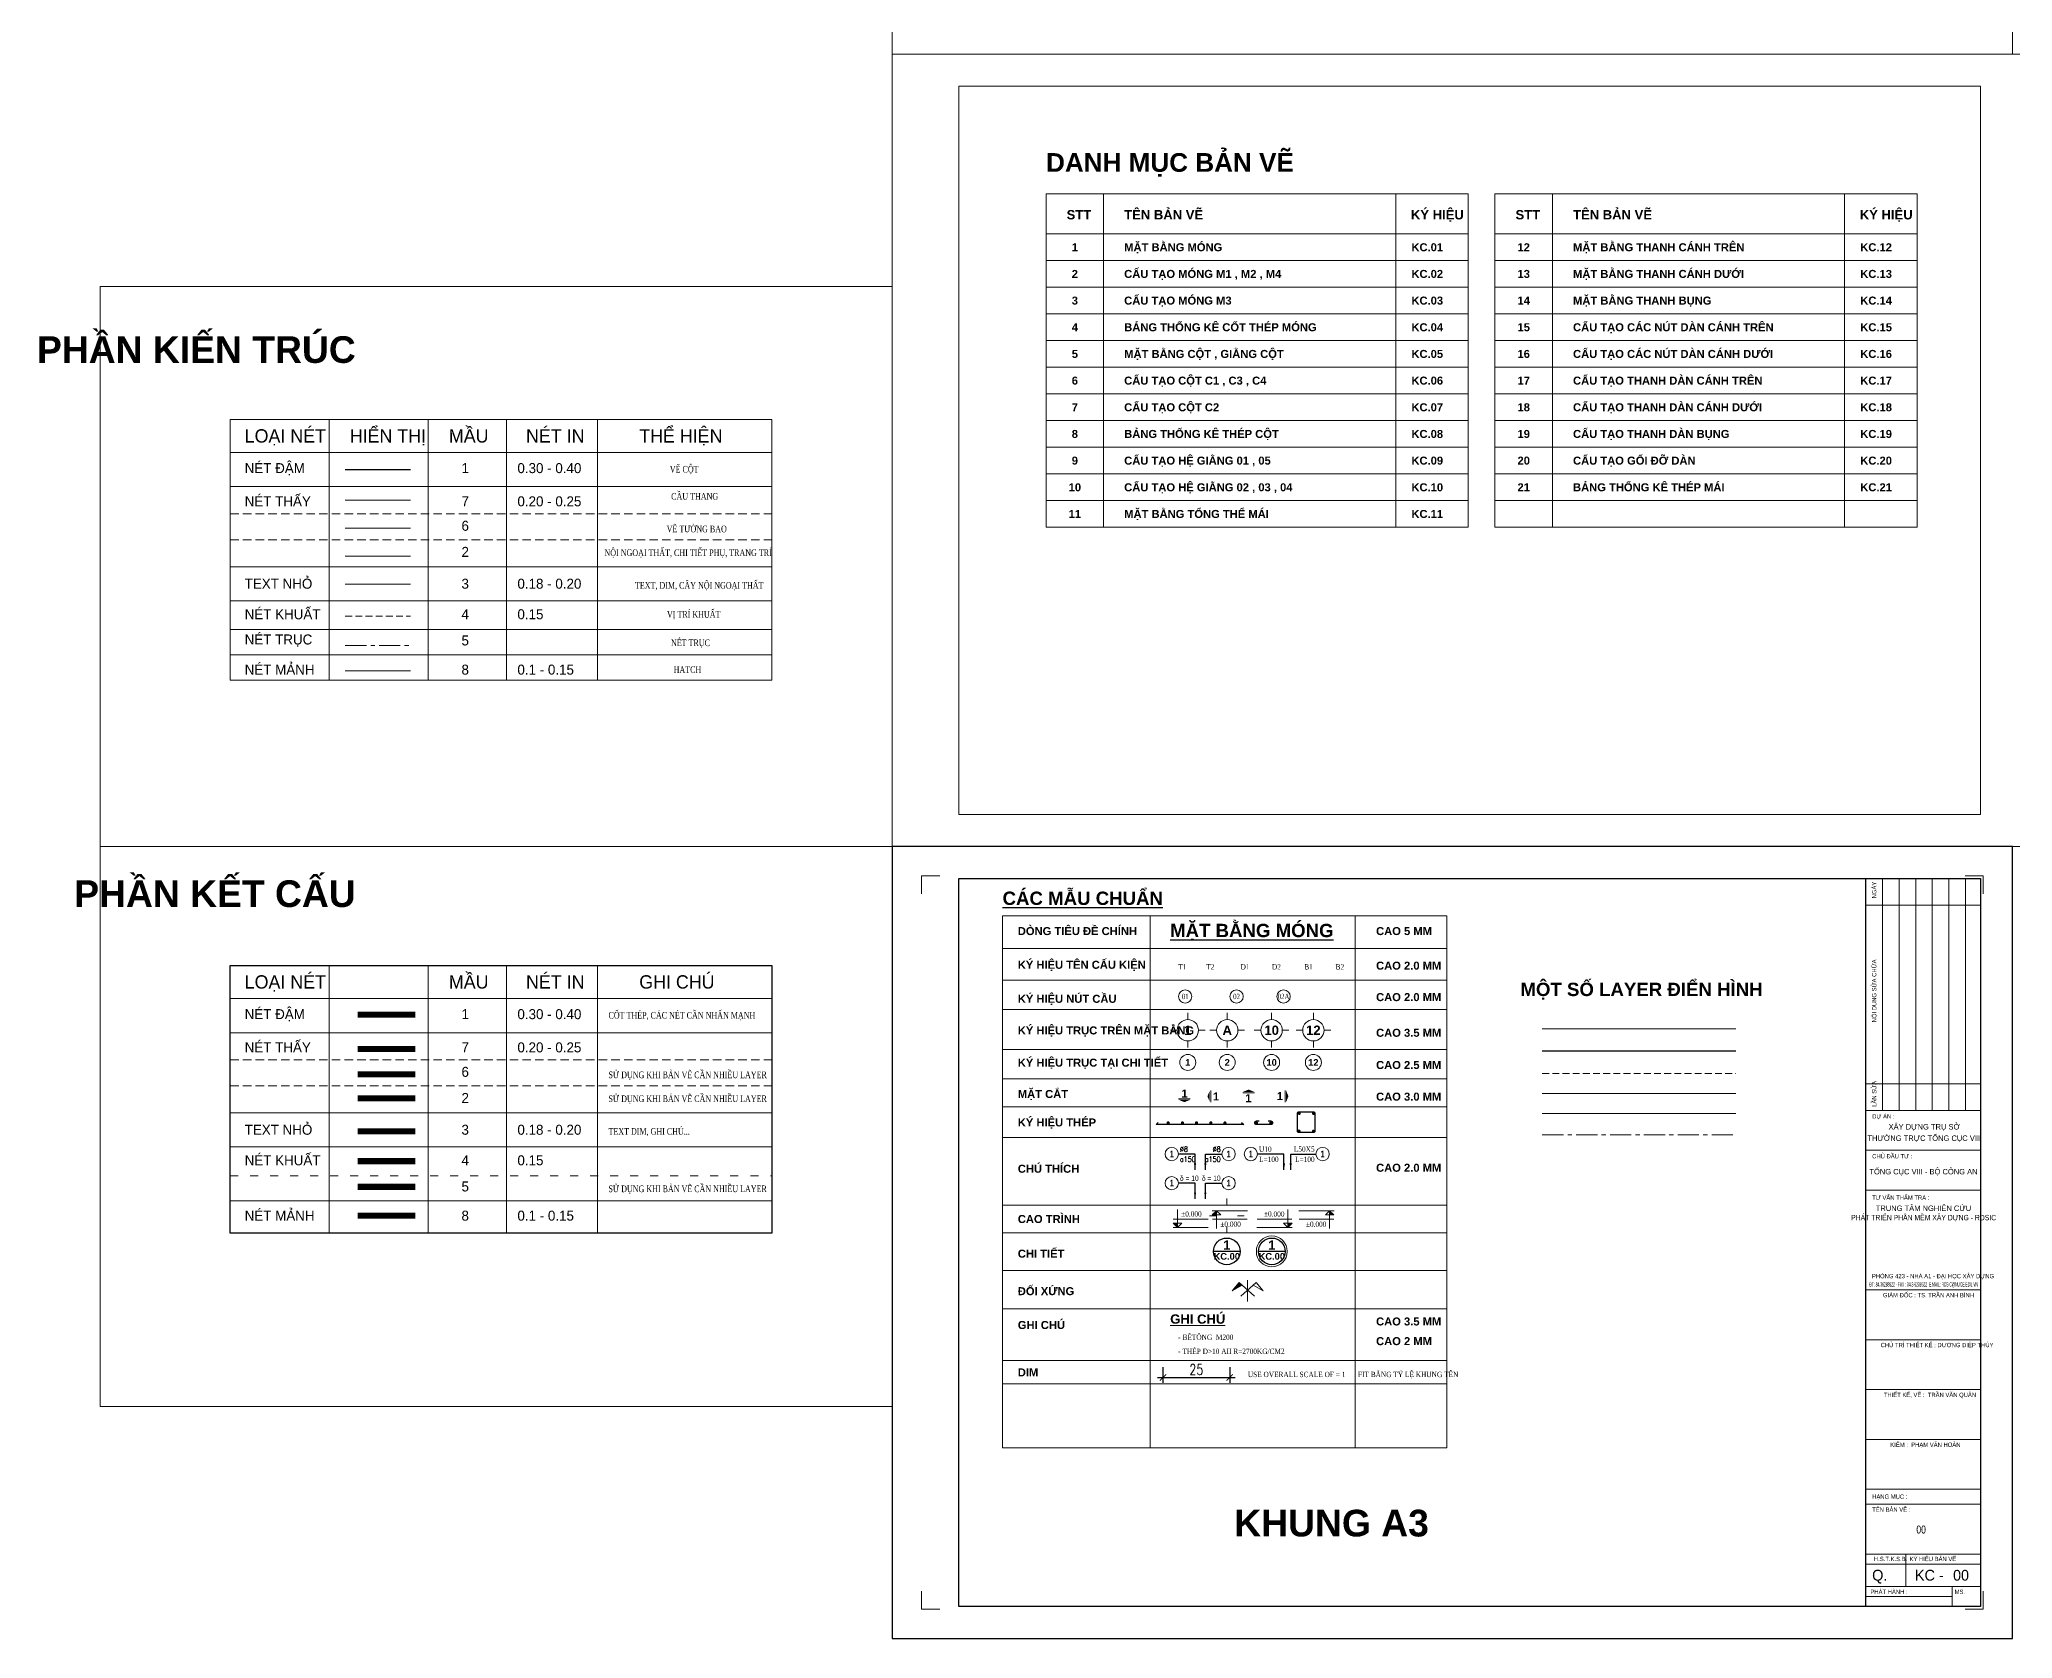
# Model space of a CAD drawing. Header units: millimetres. Extents: x 23 to 2197, y 15 to 1500.
# Drawn here: x 23 to 763, y 312 to 912 of the extents above; entities that cross this region are included whole.
import ezdxf
from ezdxf.enums import TextEntityAlignment as Align

# ---------------------------------------------------------------- set-up
doc = ezdxf.new("R2010")
doc.units = ezdxf.units.MM
doc.header["$MEASUREMENT"] = 0
for name, pattern in [('ACAD_ISO03W100', [30, 12, -18]), ('CENTER', [50.8, 31.75, -6.35, 6.35, -6.35]), ('HIDDEN', [9.525, 6.35, -3.175])]:
    doc.linetypes.add(name, pattern=pattern)
doc.layers.get('0').update_dxf_attribs({"lineweight": 20})
for name, color, linetype, lineweight in [('Dim', 8, 'Continuous', 15), ('nét khuất1', 4, 'HIDDEN', 15), ('nét mảnh', 9, 'Continuous', 13), ('nét thấy', 161, 'Continuous', 20), ('nét thấy 2', 7, 'Continuous', 20), ('nét thấy 3', 34, 'Continuous', 20), ('nét đậm', 50, 'Continuous', 30), ('nétkhuất 2', 5, 'ACAD_ISO03W100', 15), ('text nhỏ', 3, 'Continuous', 18), ('Truc', 230, 'CENTER', 9)]:
    doc.layers.add(name, color=color, linetype=linetype, lineweight=lineweight)
doc.styles.add('.VnAvantH', font='')
doc.styles.add('.VnBook-AntiquaH', font='')
doc.styles.add('.VnHelvetlnsH', font='')
doc.styles.add('avanh', font='', dxfattribs={"width": 0.7})
doc.styles.add('romans.shx', font='romans.shx', dxfattribs={"width": 0.75, "bigfont": 'vns.shx'})
doc.styles.add('Symbol', font='Symbol.ttf', dxfattribs={"width": 0.75})
doc.styles.add('vntimeh.shx', font='vntimeh.shx', dxfattribs={"width": 0.75})
doc.styles.get('.VnAvantH').set_extended_font_data('.VnAvantH')
doc.styles.get('.VnBook-AntiquaH').set_extended_font_data('.VnAvantH')
doc.styles.get('.VnHelvetlnsH').set_extended_font_data('.VnHelvetInsH', bold=True)
doc.styles.get('avanh').set_extended_font_data('.VnAvantH')
doc.dimstyles.new('RDSIC', dxfattribs={"dimscale": 2, "dimtxt": 2, "dimasz": 1.2, "dimexe": 1, "dimexo": 0, "dimgap": 0.5, "dimtad": 1, "dimdec": 0, "dimzin": 0, "dimdsep": 46, "dimtxsty": 'romans.shx', "dimblk": 'ARCHTICK', "dimcen": 0.09, "dimdle": 1, "dimclrd": 8, "dimclre": 8, "dimclrt": 3, "dimadec": 0, "dimazin": 0, "dimtfac": 1, "dimtdec": 0, "dimtmove": 0, "dimatfit": 3, "dimfxl": 1, "dimtolj": 1, "dimtzin": 0, "dimarcsym": 0})

# ---------------------------------------------------------------- blocks, each defined once
blk = doc.blocks.new('thep')
at = {"layer": 'nét đậm'}
for p, q in [((-0.5, 0), (0.5, 0)), ((-0.35, 0.35), (0.35, -0.35)), ((0.35, 0.35), (-0.35, -0.35)), ((0, 0.5), (0, -0.5))]:
    blk.add_line(p, q, dxfattribs=at)
at = {"layer": 'nét đậm', "const_width": 0.0833}
blk.add_lwpolyline([(-0.5, 0, 1), (0.5, 0, 1), (-0.5, 0, 1)], format="xyb", dxfattribs=at)
blk = doc.blocks.new('ct')
blk.add_hatch(color=256).paths.add_polyline_path([(0, 0), (-1.61, 1.6), (0, 1.6)])
at = {"ltscale": 50}
h = blk.add_hatch(dxfattribs=at)
h.set_pattern_fill('ANSI31', color=8, scale=1.406251, style=0)
h.set_pattern_definition([(45, (0, 5e-12), (-3.157, 3.157), [])])
h.paths.add_polyline_path([(0, 1.6), (0, 0), (1.61, 1.6)])
at = {"color": 8, "ltscale": 50}
for p, q in [((11.56, 0), (-1.64, 0)), ((-1.59, 3.14), (11.47, 3.14))]:
    blk.add_line(p, q, dxfattribs=at)
for points in [[(0, 0), (-1.61, 1.6), (0, 1.6)], [(0, 6.69), (0, 0)], [(0, 0), (1.61, 1.6), (0, 1.6)]]:
    blk.add_lwpolyline(points, dxfattribs=at)
at = {"color": 3, "style": 'vntimeh.shx', "width": 0.75}
blk.add_attdef('CT', (1.41, 4.07), '', height=2, dxfattribs=at)
blk = doc.blocks.new('mc')
at = {"color": 1, "ltscale": 2}
blk.add_line((2.21, 1.22), (-2.21, 1.22), dxfattribs=at)
blk.add_lwpolyline([(0, 0, 0, 4.29, 0), (0, 0.89, 2.5, 2.5, 0)], format="xyseb", dxfattribs=at)
at = {"style": '.VnHelvetlnsH'}
blk.add_attdef('1', text='', height=3, dxfattribs=at).set_placement((0.07, 3.22), align=Align.MIDDLE_CENTER)
blk = doc.blocks.new("ghichu'")
at = {"color": 8}
blk.add_circle((2.5, 0), 2.5, dxfattribs=at)
at = {"color": 3, "style": 'romans.shx', "width": 0.75}
for tag, p in [('DK', (-0.5, 0.85)), ('KC', (-0.5, -2.97))]:
    blk.add_attdef(tag, text='', height=2, dxfattribs=at).set_placement(p, align=Align.RIGHT)
at = {"color": 7, "style": '.VnHelvetlnsH', "width": 0.75}
blk.add_attdef('SH', text='', height=2.5, dxfattribs=at).set_placement((2.5, 0), align=Align.MIDDLE)
blk = doc.blocks.new('ghichu')
at = {"color": 8}
blk.add_circle((-2.5, 0), 2.5, dxfattribs=at)
at = {"color": 7, "style": '.VnHelvetlnsH', "width": 0.75}
blk.add_attdef('SH', text='', height=2.5, dxfattribs=at).set_placement((-2.5, 0), align=Align.MIDDLE)
at = {"color": 3, "style": 'romans.shx', "width": 0.75}
for tag, p in [('DK', (0.56, 0.85)), ('KC', (0.56, -2.97))]:
    blk.add_attdef(tag, p, '', height=2, dxfattribs=at)
blk = doc.blocks.new('_ArchTick')
at = {"layer": 'Dim', "color": 0, "const_width": 0.15}
blk.add_lwpolyline([(-0.5, -0.5), (0.5, 0.5)], dxfattribs=at)
blk = doc.blocks.new('ct1')
at = {"layer": 'nét đậm'}
blk.add_line((5, 0), (-5, 0), dxfattribs=at)
blk.add_circle((0, 0), 5, dxfattribs=at)
at = {"color": 0, "style": '.VnHelvetlnsH'}
for tag, height, p in [('TEN', 3.5, (0, 2.34)), ('KC', 2.5, (0, -1.87))]:
    blk.add_attdef(tag, text='', height=height, dxfattribs=at).set_placement(p, align=Align.MIDDLE_CENTER)
blk = doc.blocks.new('*D14')
at = {"layer": 'Defpoints', "color": 0, "transparency": 16777216}
for p in [(444.55, 413.92), (469.58, 413.92), (469.58, 410.08)]:
    blk.add_point(p, dxfattribs=at)
at = {"layer": 'Dim', "color": 8, "lineweight": -2, "transparency": 16777216}
for p, q in [((442.55, 410.08), (471.58, 410.08)), ((444.55, 413.92), (444.55, 408.08)), ((469.58, 413.92), (469.58, 408.08))]:
    blk.add_line(p, q, dxfattribs=at)
at = {"layer": 'Dim', "color": 8, "lineweight": -2, "transparency": 16777216, "xscale": 2.4, "yscale": 2.4, "zscale": 2.4, "rotation": 180}
blk.add_blockref('_ArchTick', (444.55, 410.08), dxfattribs=at)
at = {"layer": 'Dim', "color": 8, "lineweight": -2, "transparency": 16777216, "xscale": 2.4, "yscale": 2.4, "zscale": 2.4}
blk.add_blockref('_ArchTick', (469.58, 410.08), dxfattribs=at)
at = {"layer": 'Dim', "color": 3, "transparency": 16777216, "insert": (457.07, 413.08), "char_height": 4, "attachment_point": 5, "style": 'romans.shx'}
blk.add_mtext('\\A1;25', dxfattribs=at)
blk = doc.blocks.new('A3')
at = {"ltscale": 3}
for p, q in [((365, 198.03), (408, 198.03)), ((365, 183.08), (408, 183.08)), ((365, 168.13), (408, 168.13)), ((365, 130.75), (408, 130.75)), ((365, 112.06), (408, 112.06)), ((365, 93.37), (408, 93.37)), ((365, 74.68), (408, 74.68)), ((365, 55.99), (408, 55.99)), ((365, 50.38), (408, 50.38)), ((365, 31.69), (408, 31.69)), ((379.95, 31.69), (379.95, 19.48)), ((365, 27.95), (408, 27.95)), ((365, 19.48), (408, 19.48)), ((365, 15.74), (397.4, 15.74)), ((397.4, 19.48), (397.4, 12))]:
    blk.add_line(p, q, dxfattribs=at)
at = {"layer": 'Defpoints', "lineweight": -3}
blk.add_lwpolyline([(0, 0), (420, 0), (420, 297), (0, 297)], close=True, dxfattribs=at)
at = {"layer": 'Defpoints', "lineweight": -2}
for points in [[(17.81, 286), (11, 286), (11, 279.19)], [(402.19, 286), (409, 286), (409, 279.19)], [(17.81, 11), (11, 11), (11, 17.81)], [(402.19, 11), (409, 11), (409, 17.81)]]:
    blk.add_lwpolyline(points, dxfattribs=at)
at = {"layer": 'nét mảnh', "ltscale": 3}
for p, q in [((371.23, 198.03), (371.23, 285)), ((377.46, 198.03), (377.46, 285)), ((383.69, 198.03), (383.69, 285)), ((389.92, 198.03), (389.92, 285)), ((396.15, 198.03), (396.15, 285)), ((402.38, 198.03), (402.38, 285)), ((365, 275.03), (408, 275.03)), ((365, 208), (408, 208))]:
    blk.add_line(p, q, dxfattribs=at)
at = {"layer": 'nét đậm'}
blk.add_line((365, 12), (365, 285), dxfattribs=at)
blk.add_lwpolyline([(25, 285), (408, 285), (408, 12), (25, 12)], close=True, dxfattribs=at)
at = {"ltscale": 3, "style": 'avanh', "width": 0.85}
for s, height, p in [('NGµY', 1.62, (368.94, 277.53)), ('NéI DUNG SöA CH÷A', 1.6198, (368.94, 231.04)), ('lÇn söa', 1.62, (368.94, 199.36))]:
    blk.add_text(s, height=height, rotation=90, dxfattribs=at).set_placement(p)
for s, height, p in [('Dù ¸N :', 1.62, (367.38, 194.99)), ('CHñ §ÇU T¦ :', 1.6198, (367.38, 180.04)), ('Phßng 423 - nhµ a1 - ®¹i häc x©y dùng', 1.6198, (367.29, 135.08)), ('H¹NG MôC :', 1.62, (367.38, 52.4))]:
    blk.add_text(s, height=height, dxfattribs=at).set_placement(p)
at = {"ltscale": 3, "style": 'avanh'}
for s, p in [('x©y dùng trô së', (386.9, 190.86)), ('th\xadêng trùc tæng côc Viii', (386.9, 186.59)), ('Tæng côc viii - Bé c«ng an', (386.61, 174.04)), ('trung t©m nghiªn cøu', (386.61, 160.31))]:
    blk.add_text(s, height=2.0409, dxfattribs=at).set_placement(p, align=Align.CENTER)
at = {"ltscale": 3, "style": 'avanh', "width": 0.75}
blk.add_text('ph¸t triÓn phÇn mÒm x©y dùng - RDSic', height=2.0409, dxfattribs=at).set_placement((386.67, 156.81), align=Align.CENTER)
at = {"ltscale": 3, "style": 'avanh', "width": 0.466382}
blk.add_text('§T: 84.36288522 - FAX : 84.3 6288522  E.mail: rdsic@nuce.edu.vn', height=1.6198, dxfattribs=at).set_placement((366.35, 131.99), (407, 131.99), align=Align.FIT)
at = {"ltscale": 3, "style": 'avanh'}
for s, p in [('Q.', (367.36, 21.72)), ('Kc - ', (383.4, 21.72))]:
    blk.add_text(s, height=4.049, dxfattribs=at).set_placement(p)
at = {"layer": 'text nhỏ', "ltscale": 3, "style": 'avanh', "width": 0.85}
for s, height, p in [('T¦ VÊN ThÈm tra :', 1.6198, (367.38, 164.51)), ('GI¸M §èC : TS. trÇn anh b×nh', 1.6198, (371.42, 127.94)), ('CHñ TR× thiÕt kÕ : d\xad¬ng diÖp thóy', 1.6198, (370.55, 109.25)), ('THIÕT KÕ, VÏ :  TrÇn v¨n qu©n', 1.6198, (371.72, 90.56)), ('KIÓM :  ph¹m v¨n hoµn', 1.6198, (374.18, 71.87)), ('T£N B¶N VÏ :', 1.6198, (367.38, 47.57)), ('H.S.T.K.S.B.', 1.6198, (368.04, 29.03)), ('Ký HIÖU B¶N VÏ', 1.6198, (381.39, 29.03)), ('PH¸T HµNH :', 1.6198, (366.71, 16.71)), ('MS.', 1.62, (398.27, 16.71))]:
    blk.add_text(s, height=height, dxfattribs=at).set_placement(p)
blk = doc.blocks.new('dx')
blk.add_hatch(color=8).paths.add_polyline_path([(-2.07, 6.07), (-3.16, 7.04), (-5.85, 3.99)])
at = {"color": 8}
for p, q in [((0, 0), (0, 7.95)), ((-3.16, 7.04), (-5.85, 3.99)), ((-5.85, 3.99), (-2.07, 6.07)), ((2.58, 1.96), (-3.16, 7.04)), ((-2.58, 1.96), (3.16, 7.04)), ((5.85, 3.99), (2.07, 6.07)), ((3.16, 7.04), (5.85, 3.99))]:
    blk.add_line(p, q, dxfattribs=at)
blk = doc.blocks.new('ct2')
at = {"layer": 'nét mảnh'}
blk.add_circle((0, 0), 5.8, dxfattribs=at)
at = {"layer": 'nét đậm'}
blk.add_line((5, 0), (-5, 0), dxfattribs=at)
blk.add_circle((0, 0), 5, dxfattribs=at)
at = {"color": 0, "style": '.VnHelvetlnsH'}
for tag, height, p in [('TEN', 3.5, (0, 2.34)), ('KC', 2.5, (0, -1.87))]:
    blk.add_attdef(tag, text='', height=height, dxfattribs=at).set_placement(p, align=Align.MIDDLE_CENTER)
blk = doc.blocks.new('tr')
at = {"layer": 'nét mảnh'}
for p, q in [((464.66, 540.3), (462.16, 540.3)), ((468.66, 544.3), (468.66, 546.8)), ((472.66, 540.3), (475.16, 540.3)), ((468.66, 536.3), (468.66, 533.8))]:
    blk.add_line(p, q, dxfattribs=at)
blk.add_circle((468.66, 540.3), 4, dxfattribs=at)

msp = doc.modelspace()

# ---------------------------------------------------------------- linework, layer by layer
at = {"color": 8, "ltscale": 50}
for p, q in [((400.74, 853.84), (400.74, 728.87)), ((400.74, 853.84), (559.02, 853.84)), ((422.32, 853.84), (422.32, 728.87)), ((531.83, 853.84), (531.83, 728.87)), ((559.02, 853.84), (559.02, 728.87)), ((569.02, 853.84), (727.3, 853.84)), ((569.02, 853.84), (569.02, 728.87)), ((590.6, 853.84), (590.6, 728.87)), ((700.11, 853.84), (700.11, 728.87)), ((727.3, 853.84), (727.3, 728.87)), ((400.74, 838.87), (559.02, 838.87)), ((569.02, 838.87), (727.3, 838.87)), ((400.74, 828.87), (559.02, 828.87)), ((569.02, 828.87), (727.3, 828.87)), ((400.74, 818.87), (559.02, 818.87)), ((569.02, 818.87), (727.3, 818.87)), ((400.74, 808.87), (559.02, 808.87)), ((569.02, 808.87), (727.3, 808.87)), ((400.74, 798.87), (559.02, 798.87)), ((569.02, 798.87), (727.3, 798.87)), ((400.74, 788.87), (559.02, 788.87)), ((569.02, 788.87), (727.3, 788.87)), ((400.74, 778.87), (559.02, 778.87)), ((569.02, 778.87), (727.3, 778.87)), ((400.74, 768.87), (559.02, 768.87)), ((569.02, 768.87), (727.3, 768.87)), ((400.74, 758.87), (559.02, 758.87)), ((569.02, 758.87), (727.3, 758.87)), ((400.74, 748.87), (559.02, 748.87)), ((569.02, 748.87), (727.3, 748.87)), ((400.74, 738.87), (559.02, 738.87)), ((569.02, 738.87), (727.3, 738.87)), ((400.74, 728.87), (559.02, 728.87)), ((569.02, 728.87), (727.3, 728.87))]:
    msp.add_line(p, q, dxfattribs=at)
for p, q in [((384.42, 583.13), (551.04, 583.13)), ((384.42, 383.71), (384.42, 583.13)), ((439.77, 583.13), (439.77, 383.71)), ((516.67, 583.13), (516.67, 383.71)), ((551.04, 583.13), (551.04, 383.71)), ((384.42, 570.94), (551.04, 570.94)), ((384.42, 559.04), (551.04, 559.04)), ((384.42, 548.11), (551.04, 548.11)), ((384.42, 533.06), (551.04, 533.06)), ((384.42, 522.08), (551.04, 522.08)), ((384.42, 511.52), (551.04, 511.52)), ((384.42, 500.06), (551.04, 500.06)), ((384.42, 474.66), (551.04, 474.66)), ((384.42, 464.32), (551.04, 464.32)), ((384.42, 450.25), (551.04, 450.25)), ((384.42, 435.87), (551.04, 435.87)), ((384.42, 416.45), (551.04, 416.45)), ((384.42, 407.76), (551.04, 407.76)), ((551.04, 383.71), (384.42, 383.71))]:
    msp.add_line(p, q)
for points in [[(343.08, 906.21), (763.08, 906.21), (763.08, 1203.21), (343.08, 1203.21)], [(368.08, 621.21), (751.08, 621.21), (751.08, 894.21), (368.08, 894.21)], [(46.08, 609.21), (343.08, 609.21), (343.08, 819.21), (46.08, 819.21)], [(46.08, 399.21), (343.08, 399.21), (343.08, 609.21), (46.08, 609.21)]]:
    msp.add_lwpolyline(points, close=True)
msp.add_lwpolyline([(1183.08, 609.21), (343.08, 609.21), (343.08, 906.21), (1183.08, 906.21)])
at = {"color": 7, "const_width": 2.27}
msp.add_lwpolyline([(142.65, 533.29), (164.29, 533.29)], dxfattribs=at)
at = {"color": 6, "const_width": 2.27}
msp.add_lwpolyline([(142.65, 523.73), (164.29, 523.73)], dxfattribs=at)
at = {"layer": 'nét khuất1', "ltscale": 0.5}
for p, q in [((94.86, 733.93), (297.98, 733.93)), ((94.86, 724.14), (297.98, 724.14)), ((94.86, 529.2), (297.98, 529.2)), ((94.86, 519.4), (297.98, 519.4))]:
    msp.add_line(p, q, dxfattribs=at)
at = {"layer": 'nét khuất1', "ltscale": 0.4}
for p, q in [((138, 695.5), (162.5, 695.5)), ((586.78, 524.08), (659.35, 524.08))]:
    msp.add_line(p, q, dxfattribs=at)
at = {"layer": 'nét khuất1', "ltscale": 0.5, "const_width": 2.27}
msp.add_lwpolyline([(142.65, 491.2), (164.29, 491.2)], dxfattribs=at)
at = {"layer": 'nét mảnh'}
for p, q in [((131.96, 769.25), (131.96, 671.58)), ((169.13, 769.25), (169.13, 671.58)), ((198.43, 769.25), (198.43, 671.58)), ((232.57, 769.25), (232.57, 671.58)), ((94.86, 756.89), (297.98, 756.89)), ((94.86, 744.12), (297.98, 744.12)), ((94.86, 714.03), (297.98, 714.03)), ((94.86, 701.35), (297.98, 701.35)), ((94.86, 690.49), (297.98, 690.49)), ((94.86, 681.04), (297.98, 681.04)), ((138, 675), (162.5, 675)), ((94.86, 671.58), (297.98, 671.58)), ((131.96, 564.51), (131.96, 464.26)), ((169.13, 564.51), (169.13, 464.26)), ((198.43, 564.51), (198.43, 464.26)), ((232.57, 564.51), (232.57, 464.26)), ((94.86, 552.15), (297.98, 552.15)), ((481.31, 540.3), (478.81, 540.3)), ((485.31, 544.3), (485.31, 546.8)), ((489.31, 540.3), (491.81, 540.3)), ((496.94, 540.3), (494.44, 540.3)), ((500.94, 544.3), (500.94, 546.8)), ((504.94, 540.3), (507.44, 540.3)), ((94.86, 539.38), (297.98, 539.38)), ((485.31, 536.3), (485.31, 533.8)), ((500.94, 536.3), (500.94, 533.8)), ((586.78, 516.58), (659.35, 516.58)), ((94.86, 509.29), (297.98, 509.29)), ((94.86, 496.61), (297.98, 496.61)), ((94.86, 476.3), (297.98, 476.3)), ((468.5, 474.65), (468.5, 477.15)), ((464.5, 470.65), (462, 470.65)), ((468.5, 466.65), (468.5, 464.15)), ((472.5, 470.65), (475, 470.65))]:
    msp.add_line(p, q, dxfattribs=at)
msp.add_lwpolyline([(94.86, 769.25), (297.98, 769.25), (297.98, 671.58), (94.86, 671.58)], close=True, dxfattribs=at)
at = {"layer": 'nét mảnh', "color": 8, "const_width": 2.27}
msp.add_lwpolyline([(142.65, 470.77), (164.29, 470.77)], dxfattribs=at)
at = {"layer": 'nét mảnh'}
for centre, radius in [((452.88, 552.95), 2.5), ((472.15, 552.95), 2.5), ((489.76, 552.95), 2.5), ((485.31, 540.3), 4), ((500.94, 540.3), 4), ((453.88, 528.22), 3), ((468.66, 528.22), 3), ((485.31, 528.22), 3), ((500.94, 528.22), 3)]:
    msp.add_circle(centre, radius, dxfattribs=at)
at = {"layer": 'nét thấy'}
for p, q in [((138, 728.5), (162.5, 728.5)), ((586.78, 509.06), (659.35, 509.06))]:
    msp.add_line(p, q, dxfattribs=at)
at = {"layer": 'nét thấy', "color": 2, "const_width": 2.27}
msp.add_lwpolyline([(142.65, 514.77), (164.29, 514.77)], dxfattribs=at)
at = {"layer": 'nét thấy 2'}
for p, q in [((138, 739), (162.5, 739)), ((586.78, 540.85), (659.35, 540.85))]:
    msp.add_line(p, q, dxfattribs=at)
at = {"layer": 'nét thấy 3'}
msp.add_line((138, 718), (162.5, 718), dxfattribs=at)
at = {"layer": 'nét đậm'}
for p, q in [((138, 750.5), (162.5, 750.5)), ((586.78, 532.55), (659.35, 532.55))]:
    msp.add_line(p, q, dxfattribs=at)
msp.add_lwpolyline([(94.86, 564.51), (297.98, 564.51), (297.98, 464.26), (94.86, 464.26)], close=True, dxfattribs=at)
at = {"layer": 'nét đậm', "color": 1, "const_width": 2.27}
msp.add_lwpolyline([(142.65, 546.11), (164.29, 546.11)], dxfattribs=at)
at = {"layer": 'nét đậm', "ltscale": 5}
msp.add_lwpolyline([(474.02, 505.74), (474.87, 504.89), (441.95, 504.89), (442.8, 505.74)], dxfattribs=at)
msp.add_lwpolyline([(483.99, 506.29), (484.99, 506.29, -1), (484.99, 504.89), (479.66, 504.89, -1), (479.66, 506.29), (480.66, 506.29)], format="xyb", dxfattribs=at)
at = {"layer": 'nét đậm'}
msp.add_lwpolyline([(495.61, 509.72), (500.94, 509.72, -0.414214), (501.54, 509.12), (501.54, 502.49, -0.414214), (500.94, 501.89), (495.61, 501.89, -0.414214), (495.01, 502.49), (495.01, 509.12, -0.414214)], format="xyb", close=True, dxfattribs=at)
at = {"layer": 'nétkhuất 2', "ltscale": 0.25}
msp.add_line((94.86, 485.76), (297.98, 485.76), dxfattribs=at)
at = {"layer": 'nétkhuất 2', "ltscale": 0.25, "const_width": 2.27}
msp.add_lwpolyline([(142.65, 481.57), (164.29, 481.57)], dxfattribs=at)
at = {"layer": 'text nhỏ'}
msp.add_line((138, 707.5), (162.5, 707.5), dxfattribs=at)
at = {"layer": 'text nhỏ', "color": 3, "const_width": 2.27}
msp.add_lwpolyline([(142.65, 502.41), (164.29, 502.41)], dxfattribs=at)
at = {"layer": 'Truc', "ltscale": 0.25}
for p, q in [((138, 684.5), (162.5, 684.5)), ((586.78, 501.06), (659.35, 501.06))]:
    msp.add_line(p, q, dxfattribs=at)

# ---------------------------------------------------------------- block references
for name, p in [('A3', (343.08, 312.21)), ('dx', (476.31, 438.61))]:
    msp.add_blockref(name, p)
for name, p, values in [('mc', (452.59, 513.32), {'1': '1'}), ('ghichu', (450.35, 493.88), {'SH': '1', 'DK': '%%c8', 'KC': 'a150'}), ("ghichu'", (466.69, 493.88), {'SH': '1', 'DK': '%%c8', 'KC': 'a150'}), ('ct', (449.98, 466.35), {'CT': '%%p0.000'}), ('ct1', (468.48, 457.38), {'KC': 'kc.00', 'TEN': '1'}), ('ct2', (485.37, 457.38), {'TEN': '1', 'KC': 'kc.00'})]:
    msp.add_blockref(name, p).add_auto_attribs(values)
ref = msp.add_blockref('mc', (476.66, 518.05), dxfattribs=dict(rotation=180))
ref.add_attrib('1', '1', dxfattribs={"height": 3, "style": '.VnHelvetlnsH'}).set_placement((476.59, 514.82), align=Align.MIDDLE_CENTER)
ref = msp.add_blockref('mc', (461.23, 515.53), dxfattribs=dict(rotation=270))
ref.add_attrib('1', '1', dxfattribs={"height": 3, "style": '.VnHelvetlnsH'}).set_placement((464.45, 515.46), align=Align.MIDDLE_CENTER)
ref = msp.add_blockref('mc', (491.61, 515.53), dxfattribs=dict(rotation=90))
ref.add_attrib('1', '1', dxfattribs={"height": 3, "style": '.VnHelvetlnsH'}).set_placement((488.39, 515.6), align=Align.MIDDLE_CENTER)
ref = msp.add_blockref('ghichu', (480, 493.88))
ref.add_attrib('SH', '1', dxfattribs={"color": 7, "height": 2.5, "style": '.VnHelvetlnsH', "width": 0.75}).set_placement((477.5, 493.88), align=Align.MIDDLE)
ref.add_attrib('DK', 'u10', (480.57, 494.72), dxfattribs={"color": 3, "height": 2, "style": 'vntimeh.shx', "width": 0.75})
ref.add_attrib('KC', 'l=100', (480.57, 490.91), dxfattribs={"color": 3, "height": 2, "style": 'vntimeh.shx', "width": 0.75})
ref = msp.add_blockref("ghichu'", (501.92, 493.88))
ref.add_attrib('SH', '1', dxfattribs={"color": 7, "height": 2.5, "style": '.VnHelvetlnsH', "width": 0.75}).set_placement((504.42, 493.88), align=Align.MIDDLE)
ref.add_attrib('DK', 'l50x5', dxfattribs={"color": 3, "height": 2, "style": 'vntimeh.shx', "width": 0.75}).set_placement((501.42, 494.72), align=Align.RIGHT)
ref.add_attrib('KC', 'l=100', dxfattribs={"color": 3, "height": 2, "style": 'vntimeh.shx', "width": 0.75}).set_placement((501.42, 490.91), align=Align.RIGHT)
ref = msp.add_blockref('ghichu', (450.35, 482.96))
ref.add_attrib('SH', '1', dxfattribs={"color": 7, "height": 2.5, "style": '.VnHelvetlnsH', "width": 0.75}).set_placement((447.85, 482.96), align=Align.MIDDLE)
ref.add_attrib('DK', 'd = 10', (450.92, 483.81), dxfattribs={"color": 3, "height": 2, "style": 'Symbol', "width": 0.75})
ref = msp.add_blockref("ghichu'", (466.69, 482.96))
ref.add_attrib('SH', '1', dxfattribs={"color": 7, "height": 2.5, "style": '.VnHelvetlnsH', "width": 0.75}).set_placement((469.19, 482.96), align=Align.MIDDLE)
ref.add_attrib('DK', 'd = 10', dxfattribs={"color": 3, "height": 2, "style": 'Symbol', "width": 0.75}).set_placement((466.19, 483.81), align=Align.RIGHT)
ref = msp.add_blockref('ct', (464.66, 472.64), dxfattribs=dict(xscale=-1, rotation=180))
ref.add_attrib('CT', '%%p0.000', (466.07, 466.57), dxfattribs={"color": 3, "height": 2, "style": 'vntimeh.shx', "width": 0.75})
ref = msp.add_blockref('ct', (491.33, 466.35), dxfattribs=dict(xscale=-1))
ref.add_attrib('CT', '%%p0.000', dxfattribs={"color": 3, "height": 2, "style": 'vntimeh.shx', "width": 0.75}).set_placement((490.13, 470.42), align=Align.RIGHT)
ref = msp.add_blockref('ct', (507.05, 472.64), dxfattribs=dict(rotation=180))
ref.add_attrib('CT', '%%p0.000', dxfattribs={"color": 3, "height": 2, "style": 'vntimeh.shx', "width": 0.75}).set_placement((505.85, 466.57), align=Align.RIGHT)
at = {"layer": 'nét đậm'}
for p in [(446.5, 505.59), (451.83, 505.59), (457.15, 505.59), (462.48, 505.59), (467.8, 505.59), (479.66, 505.59), (484.99, 505.59), (495.61, 509.12)]:
    msp.add_blockref('thep', p, dxfattribs=at)
at = {"layer": 'nét đậm', "xscale": -1, "rotation": 180}
msp.add_blockref('thep', (495.61, 502.49), dxfattribs=at)
at = {"layer": 'nét đậm', "xscale": -1}
msp.add_blockref('thep', (500.94, 509.12), dxfattribs=at)
at = {"layer": 'nét đậm', "rotation": 180}
msp.add_blockref('thep', (500.94, 502.49), dxfattribs=at)
at = {"layer": 'Truc'}
for p in [(-14.78, 0), (0, 0), (0, 0)]:
    msp.add_blockref('tr', p, dxfattribs=at)

# ---------------------------------------------------------------- texts
at = {"color": 7, "style": '.VnHelvetlnsH'}
for s, height, p in [('danh môc b¶n vÏ', 7, (400.74, 862.16)), ('mÆt b»ng mãng', 3, (430.02, 832.37)), ('mÆt b»ng thanh c¸nh trªn', 3, (598.3, 832.37)), ('kc.01', 3, (537.71, 832.37)), ('kc.12', 3, (705.99, 832.37)), ('cÊu t¹o mãng m1 , m2 , m4', 3, (430.02, 822.37)), ('kc.02', 3, (537.71, 822.37)), ('mÆt b»ng thanh c¸nh d\xadíi', 3, (598.3, 822.37)), ('kc.13', 3, (705.99, 822.37)), ('cÊu t¹o mãng m3', 3, (430.02, 812.37)), ('kc.03', 3, (537.71, 812.37)), ('mÆt b»ng thanh bông', 3, (598.3, 812.37)), ('kc.14', 3, (705.99, 812.37)), ('b¶ng thèng kª cèt thÐp mãng', 3, (430.02, 802.37)), ('kc.04', 3, (537.71, 802.37)), ('cÊu t¹o c¸c nót dµn c¸nh trªn', 3, (598.3, 802.37)), ('kc.15', 3, (705.99, 802.37)), ('mÆt b»ng cét , gi»ng cét', 3, (430.02, 792.37)), ('kc.05', 3, (537.71, 792.37)), ('cÊu t¹o c¸c nót dµn c¸nh d\xadíi', 3, (598.3, 792.37)), ('kc.16', 3, (705.99, 792.37)), ('cÊu t¹o cét c1 , c3 , c4', 3, (430.02, 782.37)), ('kc.06', 3, (537.71, 782.37)), ('cÊu t¹o thanh dµn c¸nh trªn', 3, (598.3, 782.37)), ('kc.17', 3, (705.99, 782.37)), ('cÊu t¹o cét c2', 3, (430.02, 772.37)), ('kc.07', 3, (537.71, 772.37)), ('cÊu t¹o thanh dµn c¸nh d\xadíi', 3, (598.3, 772.37)), ('kc.18', 3, (705.99, 772.37)), ('b¶ng thèng kª thÐp cét', 3, (430.02, 762.37)), ('kc.08', 3, (537.71, 762.37)), ('cÊu t¹o thanh dµn bông', 3, (598.3, 762.37)), ('kc.19', 3, (705.99, 762.37)), ('cÊu t¹o hÖ gi»ng 01 , 05', 3, (430.02, 752.37)), ('kc.09', 3, (537.71, 752.37)), ('cÊu t¹o gèi ®ì dµn', 3, (598.3, 752.37)), ('kc.20', 3, (705.99, 752.37)), ('cÊu t¹o hÖ gi»ng 02 , 03 , 04', 3, (430.02, 742.37)), ('kc.10', 3, (537.71, 742.37)), ('b¶ng thèng kª thÐp m¸i', 3, (598.3, 742.37)), ('kc.21', 3, (705.99, 742.37)), ('mÆt b»ng tæng thÓ m¸i', 3, (430.02, 732.37)), ('kc.11', 3, (537.71, 732.37))]:
    msp.add_text(s, height=height, dxfattribs=at).set_placement(p)
at = {"color": 7, "lineweight": -2, "style": '.VnHelvetlnsH'}
for s, height, p in [('stt ', 3.5, (408.44, 844.31)), ('tªn b¶n vÏ', 3.5, (430.02, 844.31)), ('ký hiÖu', 3.5, (537.52, 844.31)), ('stt ', 3.5, (576.73, 844.31)), ('tªn b¶n vÏ', 3.5, (598.3, 844.31)), ('ký hiÖu', 3.5, (705.8, 844.31)), ('%%uc¸c mÉu chuÈn', 5, (384.42, 587.27)), ('dßng tiªu ®Ò chÝnh', 3, (390.14, 575.97)), ('cao 5 mm', 3, (524.46, 575.97)), ('ký hiÖu tªn cÊu kiÖn', 3, (390.14, 563.33)), ('cao 2.0 mm', 3, (524.46, 563.01)), ('ký hiÖu nót cÇu', 3, (390.14, 550.57)), ('cao 2.0 mm', 3, (524.46, 551.21)), ('ký hiÖu trôc trªn mÆt b»ng', 3, (390.14, 538.72)), ('cao 3.5 mm', 3, (524.46, 537.84)), ('ký hiÖu trôc t¹i chi tiÕt', 3, (390.14, 526.64)), ('cao 2.5 mm', 3, (524.46, 525.76)), ('mÆt c¾t', 3, (390.14, 514.89)), ('cao 3.0 mm', 3, (524.46, 513.9)), ('ký hiÖu thÐp', 3, (390.14, 504.22)), ('chó thÝch', 3, (390.14, 486.86)), ('cao 2.0 mm', 3, (524.46, 487.23)), ('cao tr×nh', 3, (390.14, 468.01)), ('chi tiÕt', 3, (390.14, 455.03)), ('®èi xøng', 3, (390.14, 440.96)), ('ghi chó', 3, (390.14, 428.27)), ('cao 3.5 mm', 3, (524.46, 429.6)), ('cao 2 mm', 3, (524.46, 422.22)), ('dim', 3, (390.14, 410.51))]:
    msp.add_text(s, height=height, dxfattribs=at).set_placement(p)
at = {"color": 7, "style": '.VnHelvetlnsH'}
for s, p in [('1', (411.53, 833.87)), ('12', (579.81, 833.87)), ('2', (411.53, 823.87)), ('13', (579.81, 823.87)), ('3', (411.53, 813.87)), ('14', (579.81, 813.87)), ('4', (411.53, 803.87)), ('15', (579.81, 803.87)), ('5', (411.53, 793.87)), ('16', (579.81, 793.87)), ('6', (411.53, 783.87)), ('17', (579.81, 783.87)), ('7', (411.53, 773.87)), ('18', (579.81, 773.87)), ('8', (411.53, 763.87)), ('19', (579.81, 763.87)), ('9', (411.53, 753.87)), ('20', (579.81, 753.87)), ('10', (411.53, 743.87)), ('21', (579.81, 743.87)), ('11', (411.53, 733.87))]:
    msp.add_text(s, height=3, dxfattribs=at).set_placement(p, align=Align.MIDDLE_CENTER)
for s, p in [('phÇn kiÕn tróc', (141.92, 790.5)), ('phÇn kÕt cÊu', (141.92, 586.5)), ('khung a3', (544.25, 350.5))]:
    msp.add_text(s, height=10, dxfattribs=at).set_placement(p, align=Align.RIGHT)
at = {"style": '.VnBook-AntiquaH'}
for s, height, p in [('lo¹i nÐt', 5, (100.29, 760.64)), ('hiÓn thÞ', 5, (139.68, 760.64)), ('mÇu', 5, (176.85, 760.64)), ('nÐt in', 5, (205.76, 760.64)), ('thÓ hiÖn', 5, (248.21, 760.64)), ('nÐt ®Ëm', 3.75, (100.29, 749.18)), ('1', 3.75, (181.57, 749.18)), ('0.30 - 0.40', 3.75, (202.54, 749.18)), ('nÐt thÊy', 3.75, (100.29, 736.73)), ('7', 3.75, (181.57, 736.73)), ('0.20 - 0.25', 3.75, (202.54, 736.73)), ('6', 3.75, (181.57, 727.55)), ('2', 3.75, (181.57, 717.77)), ('text nhá', 3.75, (100.29, 705.84)), ('3', 3.75, (181.57, 705.84)), ('0.18 - 0.20', 3.75, (202.54, 705.84)), ('nÐt khuÊt', 3.75, (100.29, 694.39)), ('4', 3.75, (181.57, 694.39)), ('0.15', 3.75, (202.54, 694.39)), ('nÐt trôc ', 3.75, (100.29, 684.93)), ('5', 3.75, (181.57, 684.57)), ('nÐt m¶nh', 3.75, (100.29, 673.63)), ('8', 3.75, (181.57, 673.63)), ('0.1 - 0.15', 3.75, (202.54, 673.63)), ('lo¹i nÐt', 5, (100.29, 555.91)), ('mÇu', 5, (176.85, 555.91)), ('nÐt in', 5, (205.76, 555.91)), ('ghi chó', 5, (248.21, 555.91)), ('nÐt ®Ëm', 3.75, (100.29, 544.45)), ('1', 3.75, (181.57, 544.45)), ('0.30 - 0.40', 3.75, (202.54, 544.45)), ('nÐt thÊy', 3.75, (100.29, 531.99)), ('7', 3.75, (181.57, 531.99)), ('0.20 - 0.25', 3.75, (202.54, 531.99)), ('6', 3.75, (181.57, 522.82)), ('2', 3.75, (181.57, 513.03)), ('text nhá', 3.75, (100.29, 501.11)), ('3', 3.75, (181.57, 501.11)), ('0.18 - 0.20', 3.75, (202.54, 501.11)), ('nÐt khuÊt', 3.75, (100.29, 489.65)), ('4', 3.75, (181.57, 489.65)), ('0.15', 3.75, (202.54, 489.65)), ('5', 3.75, (181.57, 479.84)), ('nÐt m¶nh', 3.75, (100.29, 468.89)), ('8', 3.75, (181.57, 468.89)), ('0.1 - 0.15', 3.75, (202.54, 468.89))]:
    msp.add_text(s, height=height, dxfattribs=at).set_placement(p)
at = {"color": 3, "style": 'vntimeh.shx', "width": 0.75}
for s, height, p in [('vÏ cét', 2.5, (259.68, 749.39)), ('cÇu thang', 2.5, (260.18, 739.21)), ('vÏ t\xadêng bao', 2.5, (258.5, 727)), ('néi ngo¹i thÊt, chi tiÕt phô, trang trÝ', 2.5, (235.18, 718.09)), ('text, dim, c©y néi ngo¹i thÊt', 2.5, (246.61, 705.84)), ('vÞ trÝ khuÊt', 2.5, (258.61, 694.99)), ('nÐt trôc', 2.5, (260.11, 684.31)), ('hatch', 2.5, (261.11, 674.27)), ('cèt thÐp, c¸c nÐt cÇn nhÊn m¹nh', 2.5, (236.68, 544.66)), ('sö dông khi b¶n vÏ cÇn nhiÒu layer', 2.5, (236.68, 522.32)), ('sö dông khi b¶n vÏ cÇn nhiÒu layer', 2.5, (236.68, 513.36)), ('text dim, ghi chó...', 2.5, (236.68, 501.11)), ('sö dông khi b¶n vÏ cÇn nhiÒu layer', 2.5, (236.68, 479.58)), ('- bªt«ng  m200', 2, (450.28, 424.19)), ('- thÐp d>10 aii r=2700KG/CM2', 2, (450.28, 418.91)), ('use overall scale of = 1', 2, (476.37, 410.23)), ('fit b»ng tû lÖ khung tªn', 2, (517.65, 410.23))]:
    msp.add_text(s, height=height, dxfattribs=at).set_placement(p)
at = {"color": 7, "lineweight": -2, "style": '.VnHelvetlnsH'}
for s, p in [('%%UmÆt b»ng mãng', (477.87, 577.69)), ('mét sè layer ®iÓn h×nh', (623.97, 555.61))]:
    msp.add_text(s, height=5, dxfattribs=at).set_placement(p, align=Align.MIDDLE_CENTER)
at = {"color": 3, "style": 'vntimeh.shx'}
for s, width, p in [('t1 ', 0.75, (452.2, 564.07)), ('t2', 0.75, (462.3, 564.07)), ('d1', 0.75, (475.35, 564.07)), ('d2', 0.75, (487.08, 564.07)), ('b1', 0.75, (499.15, 564.07)), ('b2', 0.75, (510.89, 564.07)), ('01', 0.7, (452.88, 552.95)), ('02', 0.7, (472.15, 552.95)), ('02a', 0.7, (489.76, 552.95))]:
    msp.add_text(s, height=2, dxfattribs=dict(at, width=width)).set_placement(p, align=Align.MIDDLE_CENTER)
at = {"color": 3, "style": '.VnHelvetlnsH'}
for s, p in [('1', (453.88, 540.3)), ('A', (468.66, 540.3))]:
    msp.add_text(s, height=3.5, dxfattribs=at).set_placement(p, align=Align.MIDDLE_CENTER)
at = {"color": 0, "style": '.VnHelvetlnsH'}
for s, height, p in [('10', 3.5, (485.31, 540.3)), ('12', 3.5, (500.94, 540.3)), ('1', 2.5, (453.88, 528.22)), ('2', 2.5, (468.66, 528.22)), ('10', 2.5, (485.31, 528.22)), ('12', 2.5, (500.94, 528.22))]:
    msp.add_text(s, height=height, dxfattribs=at).set_placement(p, align=Align.MIDDLE_CENTER)
msp.add_text('%%ughi chó', height=3.5, dxfattribs=at).set_placement((457.61, 432.49), align=Align.MIDDLE)
at = {"style": '.VnAvantH', "width": 0.8}
msp.add_text('00', height=3, dxfattribs=at).set_placement((728.81, 353.08), align=Align.MIDDLE_CENTER)
at = {"style": '.VnAvantH'}
msp.add_text('00', height=4, dxfattribs=at).set_placement((743.77, 335.94), align=Align.MIDDLE)

# ---------------------------------------------------------------- dimensions: what is measured, and where the dimension line sits
at = {"layer": 'Dim'}
dim = msp.add_linear_dim(base=(469.58, 410.08), p1=(444.55, 413.92), p2=(469.58, 413.92), dimstyle='RDSIC', dxfattribs=at)
dim.commit()
dim.dimension.update_dxf_attribs({"geometry": '*D14', "text_midpoint": (457.07, 413.08)})

# ---------------------------------------------------------------- leaders
for points in [[(456.59, 487.93), (456.59, 493.88), (450.35, 493.88)], [(460.45, 487.93), (460.45, 493.88), (466.69, 493.88)], [(489.93, 487.93), (489.93, 493.88), (480, 493.88)], [(492.45, 487.93), (492.45, 493.88), (501.92, 493.88)], [(456.59, 477.02), (456.59, 482.96), (450.35, 482.96)], [(460.45, 477.02), (460.45, 482.96), (466.69, 482.96)]]:
    msp.add_leader(points, dimstyle='RDSIC', override={"dimgap": 0.5, "dimtad": 0})

doc.saveas('drawing.dxf')
